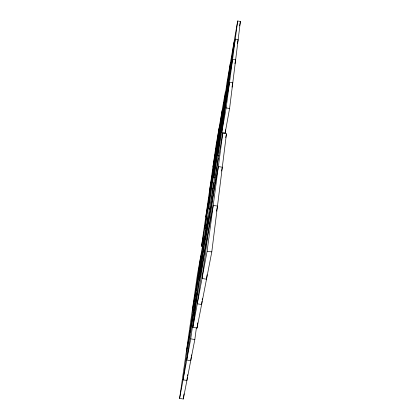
<?xml version="1.0" encoding="UTF-8"?>
<svg xmlns="http://www.w3.org/2000/svg" width="420" height="420" viewBox="0 0 420 420"><rect width="100%" height="100%" fill="white"/><g stroke="black" fill="none" stroke-linecap="round" stroke-linejoin="round"><path stroke-width="0.63" d="M211.79 251.927L226.453 133.823L222.779 133.219L209.969 204.661L192.885 327.353L197.059 328.015L211.79 251.927L207.128 251.181L222.779 133.219M233.94 42.462L221.765 132.473L225.131 133.03L229.598 108.496L240.403 21.462L237.673 21L226.958 82.614L213.733 177.618L215.003 177.828M207.081 274.696L206.509 279.211L202.02 278.492L218.253 158.466M225.131 133.03L225.54 129.78M202.031 301.256L201.611 304.5L197.284 303.812L213.99 182.238M202.204 299.954L202.372 298.651M179.597 398.423L190.733 338.867L207.979 215.744L197.474 274.323L179.597 398.423L183.314 399L194.828 339.518L196.382 327.91M213.733 177.618L226.139 107.924L237.673 21M197.059 328.015L197.741 322.865M191.173 357.441L190.733 360.67L186.774 360.045L204.288 236.334M191.347 356.149L191.52 354.858M187.346 377.233L186.905 380.452L183.073 379.853L200.791 255.833M187.52 375.942L187.698 374.656M183.314 399L184.023 393.86M230.37 62.984L217.639 155.668L219.272 155.935M201.521 246.241L211.796 188.491L225.257 92.421L216.048 145.394L201.521 246.241L202.681 246.43M222.059 110.817L208.194 208.735L210.032 209.034M218.988 128.457L204.771 227.96L205.968 228.155M212.935 166.982L222.406 112.754M224.165 102.68L235.268 39.113L238.151 39.601L237.473 43.402M209.512 190.743L219.251 135.282M221.067 124.934L232.58 59.357L235.636 59.866L234.948 63.693M205.727 217.025L215.738 160.372M217.613 149.756L229.561 82.126L232.801 82.667L231.992 87.155M239.621 25.877L240.403 21.462M192.26 310.527L203.012 251.202L204.194 251.391M205.06 239.909L218.358 166.561L222.306 167.207L221.597 171.014M186.349 351.545L197.321 291.837M199.427 280.387L213.203 205.391L217.481 206.084L216.515 211.171M225.755 137.608L226.453 133.823M192.885 327.353L207.128 251.181M190.733 338.867L194.828 339.518M211.796 188.491L213.05 188.696M226.139 107.924L229.598 108.496"/></g></svg>
